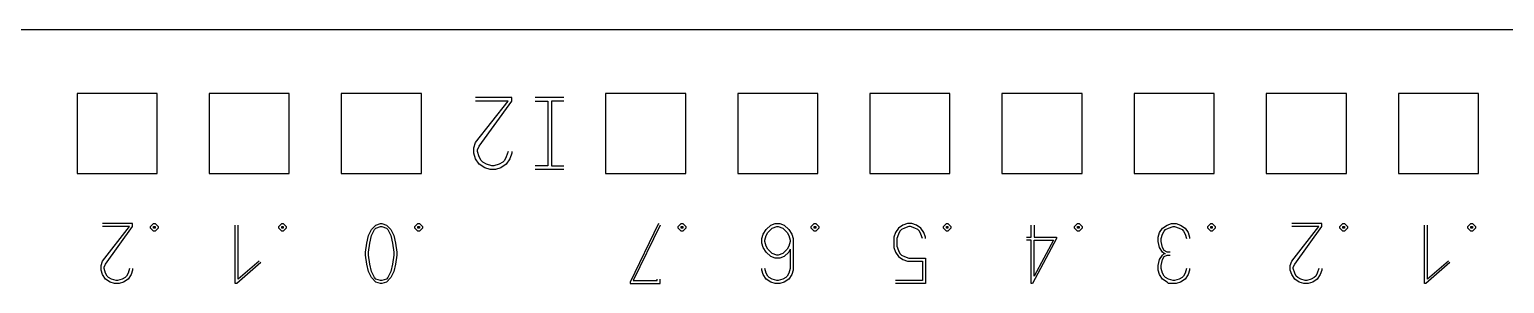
# Model space of a CAD drawing. Header units: millimetres. Extents: x 408 to 981, y 278 to 684.
# Drawn here: x 618.6 to 655.43, y 492.85 to 499.2 of the extents above; entities that cross this region are included whole.
import ezdxf

# ---------------------------------------------------------------- set-up
doc = ezdxf.new("R2010")
doc.units = ezdxf.units.MM
doc.layers.add('0007LEVEL_0', color=7, linetype='Continuous')

msp = doc.modelspace()

# ---------------------------------------------------------------- linework, layer by layer
at = {"color": 7, "linetype": 'Continuous'}
for p, q in [((539.283, 499.196), (692.483, 499.196)), ((619.783, 497.596), (619.783, 495.596)), ((621.783, 497.596), (619.783, 497.596)), ((621.783, 495.596), (621.783, 497.596)), ((623.083, 497.596), (623.083, 495.596)), ((625.083, 497.596), (623.083, 497.596)), ((625.083, 495.596), (625.083, 497.596)), ((626.383, 497.596), (626.383, 495.596)), ((628.383, 497.596), (626.383, 497.596)), ((628.383, 495.596), (628.383, 497.596)), ((632.983, 497.596), (632.983, 495.596)), ((634.983, 497.596), (632.983, 497.596)), ((634.983, 495.596), (634.983, 497.596)), ((636.283, 497.596), (636.283, 495.596)), ((638.283, 497.596), (636.283, 497.596)), ((638.283, 495.596), (638.283, 497.596)), ((639.583, 497.596), (639.583, 495.596)), ((641.583, 497.596), (639.583, 497.596)), ((641.583, 495.596), (641.583, 497.596)), ((642.883, 497.596), (642.883, 495.596)), ((644.883, 497.596), (642.883, 497.596)), ((644.883, 495.596), (644.883, 497.596)), ((646.183, 497.596), (646.183, 495.596)), ((648.183, 497.596), (646.183, 497.596)), ((648.183, 495.596), (648.183, 497.596)), ((649.483, 497.596), (649.483, 495.596)), ((651.483, 497.596), (649.483, 497.596)), ((651.483, 495.596), (651.483, 497.596)), ((652.783, 497.596), (652.783, 495.596)), ((654.783, 497.596), (652.783, 497.596)), ((654.783, 495.596), (654.783, 497.596)), ((619.783, 495.596), (621.783, 495.596)), ((623.083, 495.596), (625.083, 495.596)), ((626.383, 495.596), (628.383, 495.596)), ((632.983, 495.596), (634.983, 495.596)), ((636.283, 495.596), (638.283, 495.596)), ((639.583, 495.596), (641.583, 495.596)), ((642.883, 495.596), (644.883, 495.596)), ((646.183, 495.596), (648.183, 495.596)), ((649.483, 495.596), (651.483, 495.596)), ((652.783, 495.596), (654.783, 495.596))]:
    msp.add_line(p, q, dxfattribs=at)
at = {"layer": '0007LEVEL_0', "color": 7, "linetype": 'Continuous'}
for p, q in [((630.638, 497.496), (629.738, 497.496)), ((629.738, 496.371), (630.548, 497.406)), ((630.548, 497.406), (629.738, 497.406)), ((629.828, 496.281), (630.638, 497.406)), ((630.638, 497.406), (630.638, 497.496)), ((631.943, 497.496), (631.223, 497.496)), ((631.223, 497.406), (631.538, 497.406)), ((631.538, 497.406), (631.538, 495.786)), ((631.628, 497.406), (631.628, 495.786)), ((631.943, 497.406), (631.628, 497.406)), ((629.693, 496.236), (629.738, 496.371)), ((629.693, 496.101), (629.693, 496.236)), ((629.783, 496.191), (629.828, 496.281)), ((629.738, 495.966), (629.693, 496.101)), ((629.828, 495.831), (629.738, 495.966)), ((629.783, 496.146), (629.783, 496.191)), ((629.828, 496.011), (629.783, 496.146)), ((629.873, 495.921), (629.828, 496.011)), ((629.918, 495.876), (629.873, 495.921)), ((630.008, 495.831), (629.918, 495.876)), ((630.413, 495.876), (630.323, 495.831)), ((630.458, 495.921), (630.413, 495.876)), ((630.503, 496.011), (630.458, 495.921)), ((630.548, 496.146), (630.503, 496.011)), ((630.593, 495.966), (630.503, 495.831)), ((630.638, 496.101), (630.593, 495.966)), ((630.638, 496.146), (630.638, 496.101)), ((629.963, 495.741), (629.828, 495.831)), ((630.098, 495.696), (629.963, 495.741)), ((630.143, 495.786), (630.008, 495.831)), ((630.233, 495.696), (630.098, 495.696)), ((630.188, 495.786), (630.143, 495.786)), ((630.323, 495.831), (630.188, 495.786)), ((630.368, 495.741), (630.233, 495.696)), ((630.503, 495.831), (630.368, 495.741)), ((631.538, 495.786), (631.223, 495.786)), ((631.943, 495.696), (631.223, 495.696)), ((631.628, 495.786), (631.943, 495.786)), ((621.17, 494.346), (620.42, 494.346)), ((620.42, 493.408), (621.095, 494.271)), ((621.095, 494.271), (620.42, 494.271)), ((620.495, 493.333), (621.17, 494.271)), ((621.17, 494.271), (621.17, 494.346)), ((621.62, 494.271), (621.695, 494.346)), ((621.62, 494.233), (621.62, 494.271)), ((621.695, 494.158), (621.62, 494.233)), ((621.695, 494.346), (621.733, 494.346)), ((621.695, 494.233), (621.695, 494.271)), ((621.695, 494.271), (621.733, 494.271)), ((621.733, 494.233), (621.695, 494.233)), ((621.733, 494.158), (621.695, 494.158)), ((621.733, 494.346), (621.808, 494.271)), ((621.733, 494.271), (621.733, 494.233)), ((621.808, 494.233), (621.733, 494.158)), ((621.808, 494.271), (621.808, 494.233)), ((623.733, 492.846), (623.733, 494.308)), ((623.808, 492.958), (623.808, 494.308)), ((624.82, 494.271), (624.895, 494.346)), ((624.82, 494.233), (624.82, 494.271)), ((624.895, 494.158), (624.82, 494.233)), ((624.895, 494.346), (624.933, 494.346)), ((624.895, 494.233), (624.895, 494.271)), ((624.895, 494.271), (624.933, 494.271)), ((624.933, 494.233), (624.895, 494.233)), ((624.933, 494.158), (624.895, 494.158)), ((624.933, 494.346), (625.008, 494.271)), ((624.933, 494.271), (624.933, 494.233)), ((625.008, 494.233), (624.933, 494.158)), ((625.008, 494.271), (625.008, 494.233)), ((627.02, 493.858), (627.058, 494.046)), ((627.058, 494.046), (627.133, 494.196)), ((627.095, 493.858), (627.133, 494.046)), ((627.133, 494.196), (627.245, 494.308)), ((627.133, 494.046), (627.208, 494.196)), ((627.208, 494.196), (627.245, 494.233)), ((627.245, 494.308), (627.358, 494.346)), ((627.245, 494.233), (627.358, 494.271)), ((627.358, 494.346), (627.395, 494.346)), ((627.358, 494.271), (627.395, 494.271)), ((627.395, 494.346), (627.508, 494.308)), ((627.395, 494.271), (627.508, 494.233)), ((627.508, 494.308), (627.62, 494.196)), ((627.508, 494.233), (627.545, 494.196)), ((627.545, 494.196), (627.62, 494.046)), ((627.62, 494.196), (627.695, 494.046)), ((627.62, 494.046), (627.658, 493.858)), ((627.695, 494.046), (627.733, 493.858)), ((628.22, 494.271), (628.295, 494.346)), ((628.22, 494.233), (628.22, 494.271)), ((628.295, 494.158), (628.22, 494.233)), ((628.295, 494.346), (628.333, 494.346)), ((628.295, 494.233), (628.295, 494.271)), ((628.295, 494.271), (628.333, 494.271)), ((628.333, 494.233), (628.295, 494.233)), ((628.333, 494.158), (628.295, 494.158)), ((628.333, 494.346), (628.408, 494.271)), ((628.333, 494.271), (628.333, 494.233)), ((628.408, 494.233), (628.333, 494.158)), ((628.408, 494.271), (628.408, 494.233)), ((634.308, 494.346), (633.595, 492.883)), ((634.345, 494.308), (633.67, 492.921)), ((634.795, 494.271), (634.87, 494.346)), ((634.795, 494.233), (634.795, 494.271)), ((634.87, 494.158), (634.795, 494.233)), ((634.87, 494.346), (634.908, 494.346)), ((634.87, 494.233), (634.87, 494.271)), ((634.87, 494.271), (634.908, 494.271)), ((634.908, 494.233), (634.87, 494.233)), ((634.908, 494.158), (634.87, 494.158)), ((634.908, 494.346), (634.983, 494.271)), ((634.908, 494.271), (634.908, 494.233)), ((634.983, 494.233), (634.908, 494.158)), ((634.983, 494.271), (634.983, 494.233)), ((636.883, 493.971), (636.92, 494.083)), ((636.92, 494.083), (636.995, 494.196)), ((636.958, 493.933), (636.995, 494.046)), ((636.995, 494.196), (637.108, 494.308)), ((636.995, 494.046), (637.033, 494.121)), ((637.033, 494.121), (637.145, 494.233)), ((637.108, 494.308), (637.22, 494.346)), ((637.145, 494.233), (637.258, 494.271)), ((637.22, 494.346), (637.333, 494.346)), ((637.258, 494.271), (637.295, 494.271)), ((637.295, 494.271), (637.408, 494.233)), ((637.333, 494.346), (637.445, 494.308)), ((637.408, 494.233), (637.52, 494.121)), ((637.445, 494.308), (637.558, 494.196)), ((637.52, 494.121), (637.558, 494.046)), ((637.558, 494.196), (637.633, 494.083)), ((637.558, 494.046), (637.595, 493.933)), ((637.633, 494.083), (637.67, 493.971)), ((638.12, 494.271), (638.195, 494.346)), ((638.12, 494.233), (638.12, 494.271)), ((638.195, 494.158), (638.12, 494.233)), ((638.195, 494.346), (638.233, 494.346)), ((638.195, 494.233), (638.195, 494.271)), ((638.195, 494.271), (638.233, 494.271)), ((638.233, 494.233), (638.195, 494.233)), ((638.233, 494.158), (638.195, 494.158)), ((638.233, 494.346), (638.308, 494.271)), ((638.233, 494.271), (638.233, 494.233)), ((638.308, 494.233), (638.233, 494.158)), ((638.308, 494.271), (638.308, 494.233)), ((640.22, 494.121), (640.183, 494.008)), ((640.183, 494.008), (640.183, 493.746)), ((640.295, 494.233), (640.22, 494.121)), ((640.295, 494.083), (640.258, 493.971)), ((640.408, 494.308), (640.295, 494.233)), ((640.333, 494.158), (640.295, 494.083)), ((640.37, 494.196), (640.333, 494.158)), ((640.445, 494.233), (640.37, 494.196)), ((640.52, 494.346), (640.408, 494.308)), ((640.558, 494.271), (640.445, 494.233)), ((640.633, 494.346), (640.52, 494.346)), ((640.595, 494.271), (640.558, 494.271)), ((640.708, 494.233), (640.595, 494.271)), ((640.745, 494.308), (640.633, 494.346)), ((640.783, 494.196), (640.708, 494.233)), ((640.858, 494.233), (640.745, 494.308)), ((640.82, 494.158), (640.783, 494.196)), ((640.858, 494.083), (640.82, 494.158)), ((640.933, 494.121), (640.858, 494.233)), ((640.895, 493.971), (640.858, 494.083)), ((640.97, 494.008), (640.933, 494.121)), ((640.97, 493.971), (640.97, 494.008)), ((641.42, 494.271), (641.495, 494.346)), ((641.42, 494.233), (641.42, 494.271)), ((641.495, 494.158), (641.42, 494.233)), ((641.495, 494.346), (641.533, 494.346)), ((641.495, 494.233), (641.495, 494.271)), ((641.495, 494.271), (641.533, 494.271)), ((641.533, 494.233), (641.495, 494.233)), ((641.533, 494.158), (641.495, 494.158)), ((641.533, 494.346), (641.608, 494.271)), ((641.533, 494.271), (641.533, 494.233)), ((641.608, 494.233), (641.533, 494.158)), ((641.608, 494.271), (641.608, 494.233)), ((643.495, 494.008), (643.608, 494.008)), ((643.608, 494.008), (643.608, 494.308)), ((643.683, 494.308), (643.683, 494.008)), ((643.683, 494.008), (644.245, 494.008)), ((644.245, 494.008), (644.245, 493.971)), ((644.695, 494.271), (644.77, 494.346)), ((644.695, 494.233), (644.695, 494.271)), ((644.77, 494.158), (644.695, 494.233)), ((644.77, 494.346), (644.808, 494.346)), ((644.77, 494.233), (644.77, 494.271)), ((644.77, 494.271), (644.808, 494.271)), ((644.808, 494.233), (644.77, 494.233)), ((644.808, 494.158), (644.77, 494.158)), ((644.808, 494.346), (644.883, 494.271)), ((644.808, 494.271), (644.808, 494.233)), ((644.883, 494.233), (644.808, 494.158)), ((644.883, 494.271), (644.883, 494.233)), ((646.783, 494.008), (646.82, 494.121)), ((646.783, 493.896), (646.783, 494.008)), ((646.82, 494.121), (646.895, 494.233)), ((646.858, 493.971), (646.895, 494.083)), ((646.895, 494.233), (647.008, 494.308)), ((646.895, 494.083), (646.933, 494.158)), ((646.933, 494.158), (646.97, 494.196)), ((646.97, 494.196), (647.045, 494.233)), ((647.008, 494.308), (647.12, 494.346)), ((647.045, 494.233), (647.158, 494.271)), ((647.12, 494.346), (647.233, 494.346)), ((647.158, 494.271), (647.195, 494.271)), ((647.195, 494.271), (647.308, 494.233)), ((647.233, 494.346), (647.345, 494.308)), ((647.308, 494.233), (647.383, 494.196)), ((647.345, 494.308), (647.458, 494.233)), ((647.383, 494.196), (647.42, 494.158)), ((647.42, 494.158), (647.458, 494.083)), ((647.458, 494.233), (647.533, 494.121)), ((647.458, 494.083), (647.495, 493.971)), ((647.533, 494.121), (647.57, 494.008)), ((647.57, 494.008), (647.57, 493.971)), ((648.02, 494.271), (648.095, 494.346)), ((648.02, 494.233), (648.02, 494.271)), ((648.095, 494.158), (648.02, 494.233)), ((648.095, 494.346), (648.133, 494.346)), ((648.095, 494.233), (648.095, 494.271)), ((648.095, 494.271), (648.133, 494.271)), ((648.133, 494.233), (648.095, 494.233)), ((648.133, 494.158), (648.095, 494.158)), ((648.133, 494.346), (648.208, 494.271)), ((648.133, 494.271), (648.133, 494.233)), ((648.208, 494.233), (648.133, 494.158)), ((648.208, 494.271), (648.208, 494.233)), ((650.87, 494.346), (650.12, 494.346)), ((650.12, 493.408), (650.795, 494.271)), ((650.795, 494.271), (650.12, 494.271)), ((650.195, 493.333), (650.87, 494.271)), ((650.87, 494.271), (650.87, 494.346)), ((651.32, 494.271), (651.395, 494.346)), ((651.32, 494.233), (651.32, 494.271)), ((651.395, 494.158), (651.32, 494.233)), ((651.395, 494.346), (651.433, 494.346)), ((651.395, 494.233), (651.395, 494.271)), ((651.395, 494.271), (651.433, 494.271)), ((651.433, 494.233), (651.395, 494.233)), ((651.433, 494.158), (651.395, 494.158)), ((651.433, 494.346), (651.508, 494.271)), ((651.433, 494.271), (651.433, 494.233)), ((651.508, 494.233), (651.433, 494.158)), ((651.508, 494.271), (651.508, 494.233)), ((653.433, 492.846), (653.433, 494.308)), ((653.508, 492.958), (653.508, 494.308)), ((654.52, 494.271), (654.595, 494.346)), ((654.52, 494.233), (654.52, 494.271)), ((654.595, 494.158), (654.52, 494.233)), ((654.595, 494.346), (654.633, 494.346)), ((654.595, 494.233), (654.595, 494.271)), ((654.595, 494.271), (654.633, 494.271)), ((654.633, 494.233), (654.595, 494.233)), ((654.633, 494.158), (654.595, 494.158)), ((654.633, 494.346), (654.708, 494.271)), ((654.633, 494.271), (654.633, 494.233)), ((654.708, 494.233), (654.633, 494.158)), ((654.708, 494.271), (654.708, 494.233)), ((626.983, 493.633), (627.02, 493.858)), ((626.983, 493.558), (626.983, 493.633)), ((627.058, 493.633), (627.095, 493.858)), ((627.058, 493.558), (627.058, 493.633)), ((627.658, 493.858), (627.695, 493.633)), ((627.695, 493.633), (627.695, 493.558)), ((627.733, 493.858), (627.77, 493.633)), ((627.77, 493.633), (627.77, 493.558)), ((636.883, 493.858), (636.883, 493.971)), ((636.92, 493.746), (636.883, 493.858)), ((636.995, 493.633), (636.92, 493.746)), ((636.958, 493.896), (636.958, 493.933)), ((636.995, 493.783), (636.958, 493.896)), ((637.033, 493.708), (636.995, 493.783)), ((637.108, 493.521), (636.995, 493.633)), ((637.145, 493.596), (637.033, 493.708)), ((637.52, 493.708), (637.408, 493.596)), ((637.558, 493.633), (637.445, 493.521)), ((637.558, 493.783), (637.52, 493.708)), ((637.595, 493.896), (637.558, 493.783)), ((637.595, 493.708), (637.558, 493.633)), ((637.595, 493.933), (637.595, 493.896)), ((637.595, 493.708), (637.595, 493.221)), ((637.67, 493.971), (637.67, 493.183)), ((640.183, 493.746), (640.22, 493.633)), ((640.22, 493.633), (640.295, 493.521)), ((640.258, 493.971), (640.258, 493.783)), ((640.258, 493.783), (640.295, 493.671)), ((640.295, 493.671), (640.333, 493.596)), ((643.608, 493.933), (643.495, 493.933)), ((643.608, 492.846), (643.608, 493.933)), ((644.245, 493.971), (643.645, 492.846)), ((644.17, 493.933), (643.683, 493.033)), ((643.683, 493.033), (643.683, 493.933)), ((643.683, 493.933), (644.17, 493.933)), ((646.82, 493.746), (646.783, 493.896)), ((646.895, 493.633), (646.82, 493.746)), ((646.858, 493.896), (646.858, 493.971)), ((646.895, 493.746), (646.858, 493.896)), ((646.933, 493.671), (646.895, 493.746)), ((646.933, 493.596), (646.895, 493.633)), ((647.008, 493.633), (646.933, 493.671)), ((647.083, 493.633), (647.008, 493.633)), ((620.383, 493.296), (620.42, 493.408)), ((620.383, 493.183), (620.383, 493.296)), ((620.458, 493.258), (620.495, 493.333)), ((620.458, 493.221), (620.458, 493.258)), ((624.37, 493.371), (623.77, 492.846)), ((624.333, 493.408), (623.808, 492.958)), ((627.02, 493.333), (626.983, 493.558)), ((627.058, 493.146), (627.02, 493.333)), ((627.095, 493.333), (627.058, 493.558)), ((627.133, 493.146), (627.095, 493.333)), ((627.658, 493.333), (627.62, 493.146)), ((627.695, 493.558), (627.658, 493.333)), ((627.733, 493.333), (627.695, 493.146)), ((627.77, 493.558), (627.733, 493.333)), ((637.22, 493.483), (637.108, 493.521)), ((637.258, 493.558), (637.145, 493.596)), ((637.333, 493.483), (637.22, 493.483)), ((637.295, 493.558), (637.258, 493.558)), ((637.408, 493.596), (637.295, 493.558)), ((637.445, 493.521), (637.333, 493.483)), ((640.295, 493.521), (640.408, 493.446)), ((640.333, 493.596), (640.37, 493.558)), ((640.37, 493.558), (640.445, 493.521)), ((640.408, 493.446), (640.52, 493.408)), ((640.445, 493.521), (640.558, 493.483)), ((640.52, 493.408), (640.895, 493.408)), ((640.558, 493.483), (640.97, 493.483)), ((640.895, 493.408), (640.895, 492.921)), ((640.97, 493.483), (640.97, 492.846)), ((646.783, 493.296), (646.82, 493.446)), ((646.783, 493.183), (646.783, 493.296)), ((646.82, 493.446), (646.895, 493.558)), ((646.858, 493.296), (646.895, 493.446)), ((646.858, 493.221), (646.858, 493.296)), ((646.895, 493.558), (646.933, 493.596)), ((646.895, 493.446), (646.933, 493.521)), ((646.933, 493.596), (646.97, 493.596)), ((646.933, 493.521), (647.008, 493.558)), ((647.008, 493.558), (647.083, 493.558)), ((650.083, 493.296), (650.12, 493.408)), ((650.083, 493.183), (650.083, 493.296)), ((650.158, 493.258), (650.195, 493.333)), ((650.158, 493.221), (650.158, 493.258)), ((654.07, 493.371), (653.47, 492.846)), ((654.033, 493.408), (653.508, 492.958)), ((620.42, 493.071), (620.383, 493.183)), ((620.495, 492.958), (620.42, 493.071)), ((620.495, 493.108), (620.458, 493.221)), ((620.533, 493.033), (620.495, 493.108)), ((620.608, 492.883), (620.495, 492.958)), ((620.57, 492.996), (620.533, 493.033)), ((620.645, 492.958), (620.57, 492.996)), ((620.758, 492.921), (620.645, 492.958)), ((620.795, 492.921), (620.758, 492.921)), ((620.908, 492.958), (620.795, 492.921)), ((620.983, 492.996), (620.908, 492.958)), ((621.058, 492.958), (620.945, 492.883)), ((621.02, 493.033), (620.983, 492.996)), ((621.058, 493.108), (621.02, 493.033)), ((621.095, 493.221), (621.058, 493.108)), ((621.133, 493.071), (621.058, 492.958)), ((621.17, 493.183), (621.133, 493.071)), ((621.17, 493.221), (621.17, 493.183)), ((627.133, 492.996), (627.058, 493.146)), ((627.208, 492.996), (627.133, 493.146)), ((627.245, 492.883), (627.133, 492.996)), ((627.245, 492.958), (627.208, 492.996)), ((627.358, 492.921), (627.245, 492.958)), ((627.395, 492.921), (627.358, 492.921)), ((627.508, 492.958), (627.395, 492.921)), ((627.62, 492.996), (627.508, 492.883)), ((627.545, 492.996), (627.508, 492.958)), ((627.62, 493.146), (627.545, 492.996)), ((627.695, 493.146), (627.62, 492.996)), ((633.67, 492.921), (634.27, 492.921)), ((634.27, 492.921), (634.27, 492.958)), ((634.345, 492.846), (634.345, 492.958)), ((636.883, 493.183), (636.883, 493.221)), ((636.92, 493.071), (636.883, 493.183)), ((636.995, 492.958), (636.92, 493.071)), ((636.995, 493.108), (636.958, 493.221)), ((637.033, 493.033), (636.995, 493.108)), ((637.108, 492.883), (636.995, 492.958)), ((637.07, 492.996), (637.033, 493.033)), ((637.145, 492.958), (637.07, 492.996)), ((637.258, 492.921), (637.145, 492.958)), ((637.295, 492.921), (637.258, 492.921)), ((637.408, 492.958), (637.295, 492.921)), ((637.483, 492.996), (637.408, 492.958)), ((637.558, 492.958), (637.445, 492.883)), ((637.52, 493.033), (637.483, 492.996)), ((637.558, 493.108), (637.52, 493.033)), ((637.595, 493.221), (637.558, 493.108)), ((637.633, 493.071), (637.558, 492.958)), ((637.67, 493.183), (637.633, 493.071)), ((640.895, 492.921), (640.22, 492.921)), ((646.82, 493.071), (646.783, 493.183)), ((646.895, 492.958), (646.82, 493.071)), ((646.895, 493.108), (646.858, 493.221)), ((646.933, 493.033), (646.895, 493.108)), ((647.008, 492.883), (646.895, 492.958)), ((646.97, 492.996), (646.933, 493.033)), ((647.045, 492.958), (646.97, 492.996)), ((647.158, 492.921), (647.045, 492.958)), ((647.195, 492.921), (647.158, 492.921)), ((647.308, 492.958), (647.195, 492.921)), ((647.383, 492.996), (647.308, 492.958)), ((647.458, 492.958), (647.345, 492.883)), ((647.42, 493.033), (647.383, 492.996)), ((647.458, 493.108), (647.42, 493.033)), ((647.495, 493.221), (647.458, 493.108)), ((647.533, 493.071), (647.458, 492.958)), ((647.57, 493.183), (647.533, 493.071)), ((647.57, 493.221), (647.57, 493.183)), ((650.12, 493.071), (650.083, 493.183)), ((650.195, 492.958), (650.12, 493.071)), ((650.195, 493.108), (650.158, 493.221)), ((650.233, 493.033), (650.195, 493.108)), ((650.308, 492.883), (650.195, 492.958)), ((650.27, 492.996), (650.233, 493.033)), ((650.345, 492.958), (650.27, 492.996)), ((650.458, 492.921), (650.345, 492.958)), ((650.495, 492.921), (650.458, 492.921)), ((650.608, 492.958), (650.495, 492.921)), ((650.683, 492.996), (650.608, 492.958)), ((650.758, 492.958), (650.645, 492.883)), ((650.72, 493.033), (650.683, 492.996)), ((650.758, 493.108), (650.72, 493.033)), ((650.795, 493.221), (650.758, 493.108)), ((650.833, 493.071), (650.758, 492.958)), ((650.87, 493.183), (650.833, 493.071)), ((650.87, 493.221), (650.87, 493.183)), ((620.72, 492.846), (620.608, 492.883)), ((620.833, 492.846), (620.72, 492.846)), ((620.945, 492.883), (620.833, 492.846)), ((623.77, 492.846), (623.733, 492.846)), ((627.358, 492.846), (627.245, 492.883)), ((627.395, 492.846), (627.358, 492.846)), ((627.508, 492.883), (627.395, 492.846)), ((633.595, 492.883), (633.595, 492.846)), ((633.595, 492.846), (634.345, 492.846)), ((637.22, 492.846), (637.108, 492.883)), ((637.333, 492.846), (637.22, 492.846)), ((637.445, 492.883), (637.333, 492.846)), ((640.97, 492.846), (640.22, 492.846)), ((643.645, 492.846), (643.608, 492.846)), ((647.045, 492.846), (647.008, 492.883)), ((647.233, 492.846), (647.045, 492.846)), ((647.345, 492.883), (647.233, 492.846)), ((650.42, 492.846), (650.308, 492.883)), ((650.533, 492.846), (650.42, 492.846)), ((650.645, 492.883), (650.533, 492.846)), ((653.47, 492.846), (653.433, 492.846))]:
    msp.add_line(p, q, dxfattribs=at)

doc.saveas('drawing.dxf')
